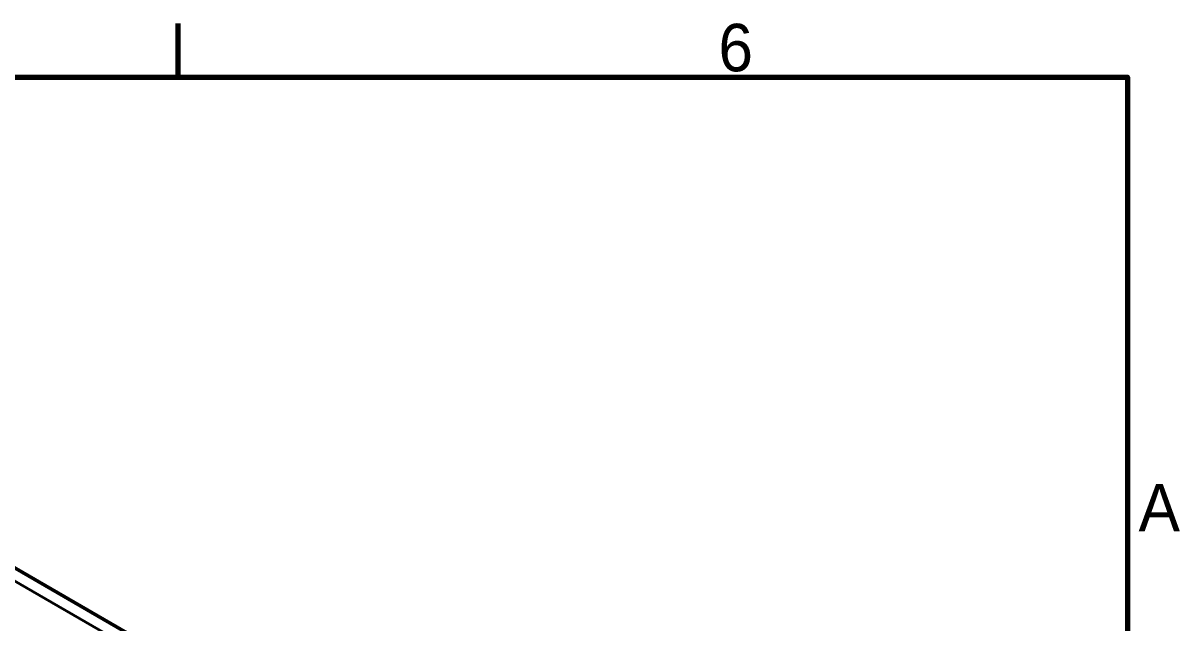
# Model space of a CAD drawing. Header units: millimetres. Extents: x -703 to 635, y -85 to 385.
# Drawn here: x -284.5 to -194.7, y 330.6 to 377.1 of the extents above; entities that cross this region are included whole.
import ezdxf

# ---------------------------------------------------------------- set-up
doc = ezdxf.new("R2010")
doc.units = ezdxf.units.MM
doc.header["$LTSCALE"] = 1.2
for name, color, linetype, lineweight in [('경계(ISO)', 7, 'Continuous', 70), ('외형선(ISO)', 7, 'Continuous', 50), ('좁은 외형선(ISO)', 7, 'Continuous', 35)]:
    doc.layers.add(name, color=color, linetype=linetype, lineweight=lineweight)
doc.styles.add('레이블 문자 (JIS)', font='')
doc.styles.get('레이블 문자 (JIS)').set_extended_font_data('Gulim')

# ---------------------------------------------------------------- blocks, each defined once
blk = doc.blocks.new('경계 Default Border')
at = {"layer": '경계(ISO)'}
blk.add_line((350, 287), (350, 290.4), dxfattribs=at)
at = {"layer": '경계(ISO)', "flags": 128}
blk.add_lwpolyline([(10, 10), (10, 287), (410, 287), (410, 10), (10, 10)], dxfattribs=at)
at = {"layer": '경계(ISO)', "char_height": 3, "attachment_point": 7, "style": '레이블 문자 (JIS)'}
for s, insert in [('6', (384.154, 287.33)), ('A', (410.705, 258.293))]:
    blk.add_mtext(s, dxfattribs=dict(at, insert=insert))

msp = doc.modelspace()

# ---------------------------------------------------------------- linework, layer by layer
at = {"layer": '외형선(ISO)', "color": 0}
msp.add_line((-267.093, 324.384), (-297.998, 342.227), dxfattribs=at)
at = {"layer": '좁은 외형선(ISO)', "color": 0}
msp.add_line((-267.971, 323.877), (-299.498, 342.079), dxfattribs=at)

# ---------------------------------------------------------------- block references
at = {"color": 0, "xscale": 1.2289725, "yscale": 1.2289725, "zscale": 1.2289725}
msp.add_blockref('경계 Default Border', (-702.623, 20.232), dxfattribs=at)

doc.saveas('drawing.dxf')
